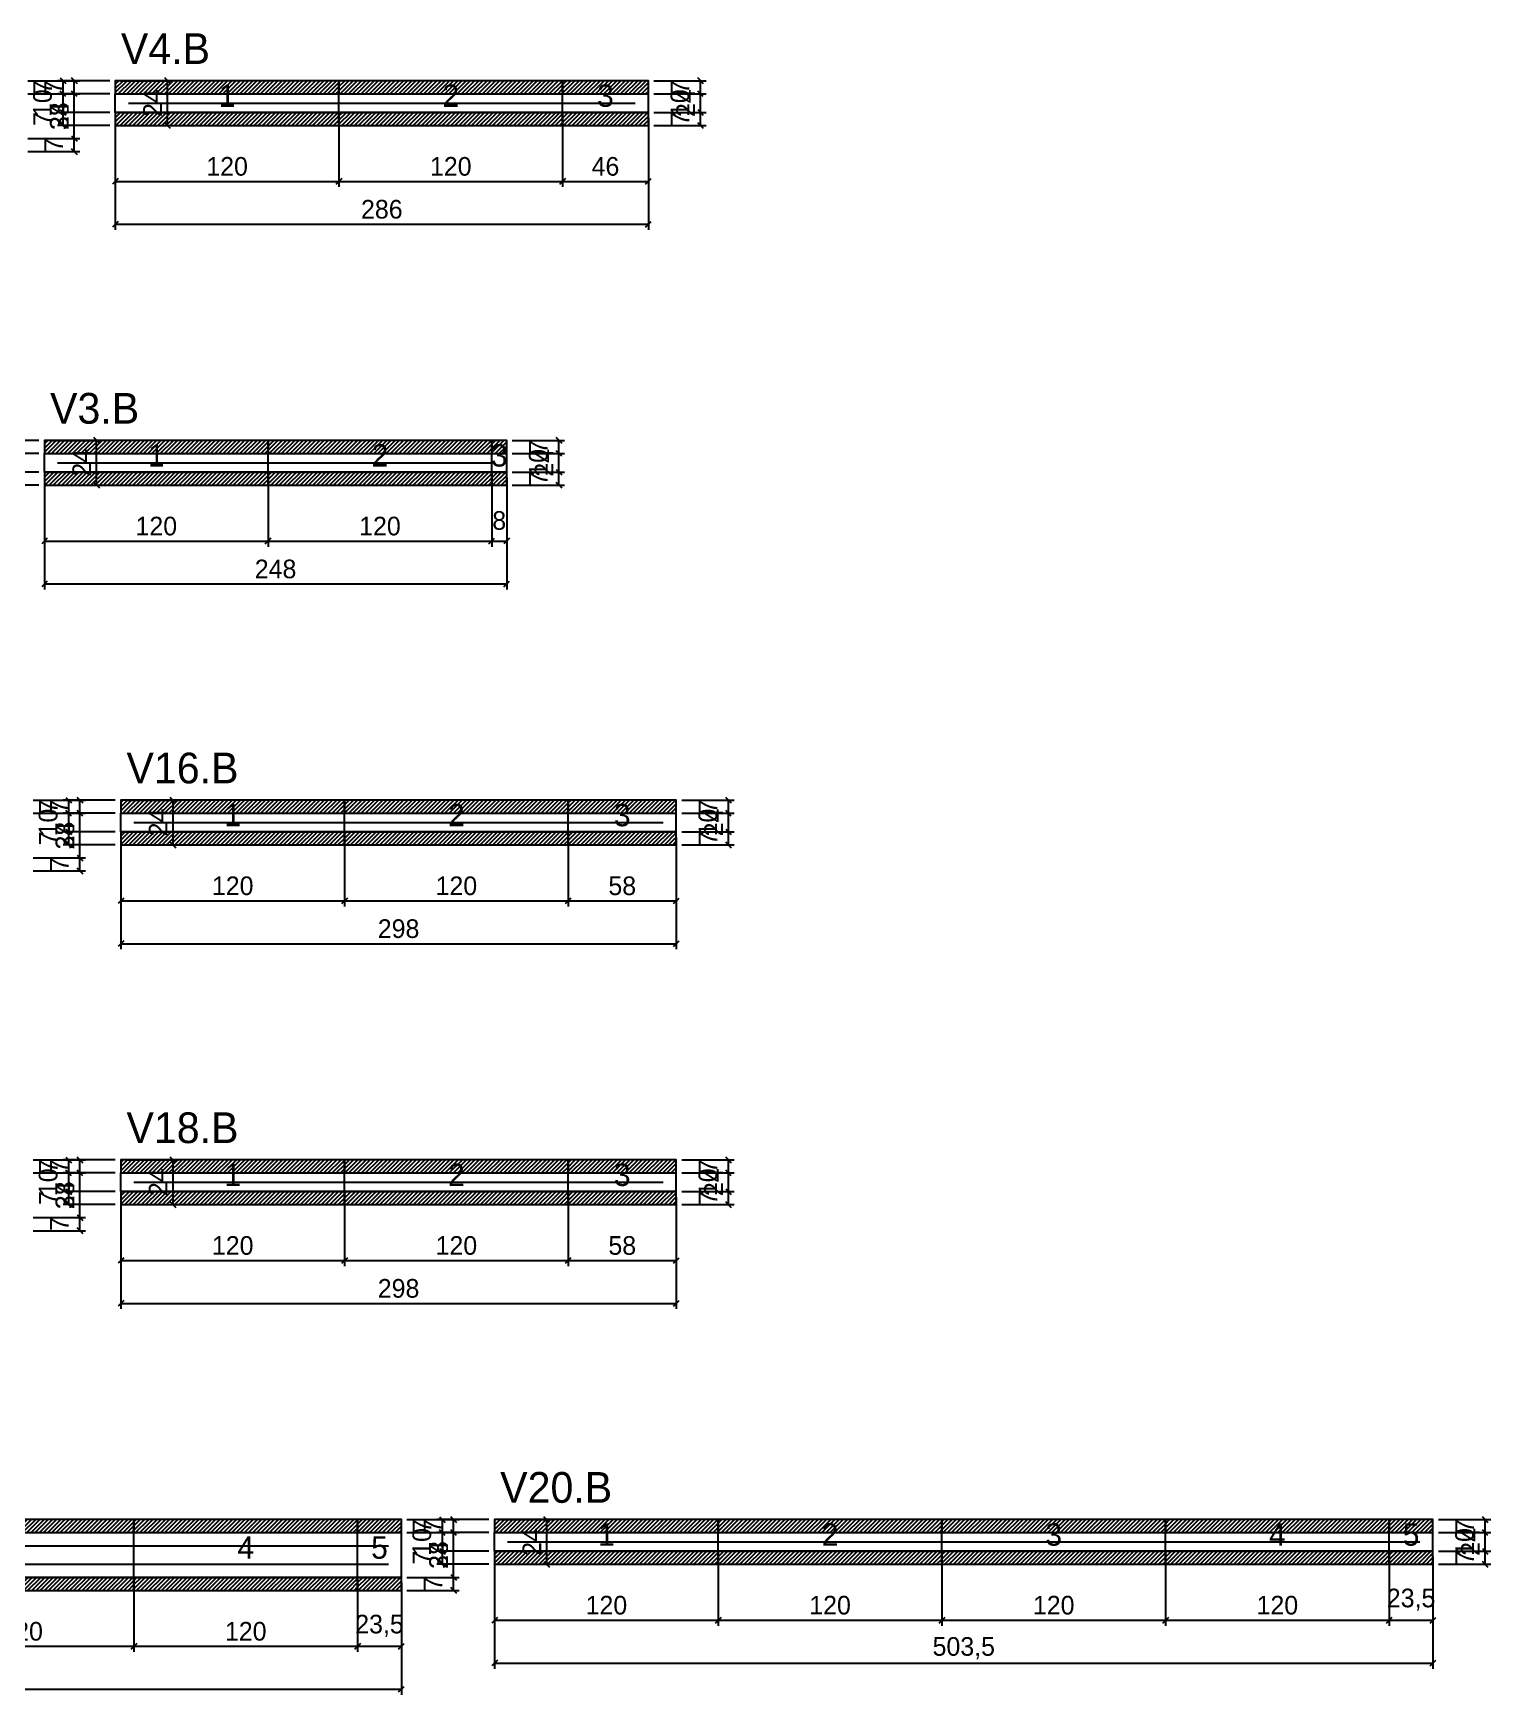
# Model space of a CAD drawing. Extents: x -9000 to 3070, y -7421 to 1250.
# Drawn here: x 503 to 1285, y -2982 to -2090 of the extents above; entities that cross this region are included whole.
import ezdxf
from ezdxf.enums import TextEntityAlignment as Align

# ---------------------------------------------------------------- set-up
doc = ezdxf.new("R2010")
doc.units = 0
for name, color, linetype in [('5', 5, 'Continuous'), ('COTA', 241, 'Continuous'), ('NOMENCLATURA', 7, 'Continuous'), ('Painéis', 200, 'Continuous'), ('SARR_2.2x5', 40, 'Continuous'), ('SARR_2.2x7', 40, 'Continuous'), ('SCO-___-LAJ', 224, 'Continuous')]:
    doc.layers.add(name, color=color, linetype=linetype)
doc.dimstyles.new('PAINEL', dxfattribs={"dimtxt": 10, "dimasz": 3, "dimexe": 3, "dimexo": 3, "dimgap": 3, "dimtad": 1, "dimblk": 'OBLIQUE', "dimblk1": 'OBLIQUE', "dimcen": 2.5, "dimclrd": 4, "dimclre": 4, "dimclrt": 240, "dimazin": 3, "dimtfac": 1, "dimtmove": 0, "dimatfit": 3})

# ---------------------------------------------------------------- blocks, each defined once
blk = doc.blocks.new('_OBLIQUE')
at = {"color": 0, "linetype": 'BYBLOCK'}
blk.add_line((-0.5, -0.5), (0.5, 0.5), dxfattribs=at)

msp = doc.modelspace()

# ---------------------------------------------------------------- hatches: boundary and pattern name
at = {"layer": 'COTA'}
h = msp.add_hatch(dxfattribs=at)
h.set_pattern_fill('ANSI31', scale=0.5)
h.paths.add_polyline_path([(547, -2123), (667, -2123), (667, -2116), (547, -2116)])
h = msp.add_hatch(dxfattribs=at)
h.set_pattern_fill('ANSI31', scale=0.5)
h.paths.add_polyline_path([(667, -2123), (787, -2123), (787, -2116), (667, -2116)])
h = msp.add_hatch(dxfattribs=at)
h.set_pattern_fill('ANSI31', scale=0.5)
h.paths.add_polyline_path([(787, -2123), (833, -2123), (833, -2116), (787, -2116)])
h = msp.add_hatch(dxfattribs=at)
h.set_pattern_fill('ANSI31', scale=0.5)
h.paths.add_polyline_path([(547, -2140), (667, -2140), (667, -2133), (547, -2133)])
h = msp.add_hatch(dxfattribs=at)
h.set_pattern_fill('ANSI31', scale=0.5)
h.paths.add_polyline_path([(667, -2140), (787, -2140), (787, -2133), (667, -2133)])
h = msp.add_hatch(dxfattribs=at)
h.set_pattern_fill('ANSI31', scale=0.5)
h.paths.add_polyline_path([(787, -2140), (833, -2140), (833, -2133), (787, -2133)])
h = msp.add_hatch(dxfattribs=at)
h.set_pattern_fill('ANSI31', scale=0.5)
h.paths.add_polyline_path([(509, -2316), (629, -2316), (629, -2309), (509, -2309)])
h = msp.add_hatch(dxfattribs=at)
h.set_pattern_fill('ANSI31', scale=0.5)
h.paths.add_polyline_path([(629, -2316), (749, -2316), (749, -2309), (629, -2309)])
h = msp.add_hatch(dxfattribs=at)
h.set_pattern_fill('ANSI31', scale=0.5)
h.paths.add_polyline_path([(749, -2316), (757, -2316), (757, -2309), (749, -2309)])
h = msp.add_hatch(dxfattribs=at)
h.set_pattern_fill('ANSI31', scale=0.5)
h.paths.add_polyline_path([(509, -2333), (629, -2333), (629, -2326), (509, -2326)])
h = msp.add_hatch(dxfattribs=at)
h.set_pattern_fill('ANSI31', scale=0.5)
h.paths.add_polyline_path([(629, -2333), (749, -2333), (749, -2326), (629, -2326)])
h = msp.add_hatch(dxfattribs=at)
h.set_pattern_fill('ANSI31', scale=0.5)
h.paths.add_polyline_path([(749, -2333), (757, -2333), (757, -2326), (749, -2326)])
h = msp.add_hatch(dxfattribs=at)
h.set_pattern_fill('ANSI31', scale=0.5)
h.paths.add_polyline_path([(550, -2509), (670, -2509), (670, -2502), (550, -2502)])
h = msp.add_hatch(dxfattribs=at)
h.set_pattern_fill('ANSI31', scale=0.5)
h.paths.add_polyline_path([(670, -2509), (790, -2509), (790, -2502), (670, -2502)])
h = msp.add_hatch(dxfattribs=at)
h.set_pattern_fill('ANSI31', scale=0.5)
h.paths.add_polyline_path([(790, -2509), (848, -2509), (848, -2502), (790, -2502)])
h = msp.add_hatch(dxfattribs=at)
h.set_pattern_fill('ANSI31', scale=0.5)
h.paths.add_polyline_path([(550, -2526), (670, -2526), (670, -2519), (550, -2519)])
h = msp.add_hatch(dxfattribs=at)
h.set_pattern_fill('ANSI31', scale=0.5)
h.paths.add_polyline_path([(670, -2526), (790, -2526), (790, -2519), (670, -2519)])
h = msp.add_hatch(dxfattribs=at)
h.set_pattern_fill('ANSI31', scale=0.5)
h.paths.add_polyline_path([(790, -2526), (848, -2526), (848, -2519), (790, -2519)])
h = msp.add_hatch(dxfattribs=at)
h.set_pattern_fill('ANSI31', scale=0.5)
h.paths.add_polyline_path([(550, -2702), (670, -2702), (670, -2695), (550, -2695)])
h = msp.add_hatch(dxfattribs=at)
h.set_pattern_fill('ANSI31', scale=0.5)
h.paths.add_polyline_path([(670, -2702), (790, -2702), (790, -2695), (670, -2695)])
h = msp.add_hatch(dxfattribs=at)
h.set_pattern_fill('ANSI31', scale=0.5)
h.paths.add_polyline_path([(790, -2702), (848, -2702), (848, -2695), (790, -2695)])
h = msp.add_hatch(dxfattribs=at)
h.set_pattern_fill('ANSI31', scale=0.5)
h.paths.add_polyline_path([(550, -2719), (670, -2719), (670, -2712), (550, -2712)])
h = msp.add_hatch(dxfattribs=at)
h.set_pattern_fill('ANSI31', scale=0.5)
h.paths.add_polyline_path([(670, -2719), (790, -2719), (790, -2712), (670, -2712)])
h = msp.add_hatch(dxfattribs=at)
h.set_pattern_fill('ANSI31', scale=0.5)
h.paths.add_polyline_path([(790, -2719), (848, -2719), (848, -2712), (790, -2712)])
h = msp.add_hatch(dxfattribs=at)
h.set_pattern_fill('ANSI31', scale=0.5)
h.paths.add_polyline_path([(437, -2895), (557, -2895), (557, -2888), (437, -2888)])
h = msp.add_hatch(dxfattribs=at)
h.set_pattern_fill('ANSI31', scale=0.5)
h.paths.add_polyline_path([(557, -2895), (677, -2895), (677, -2888), (557, -2888)])
h = msp.add_hatch(dxfattribs=at)
h.set_pattern_fill('ANSI31', scale=0.5)
h.paths.add_polyline_path([(677, -2895), (700.5, -2895), (700.5, -2888), (677, -2888)])
h = msp.add_hatch(dxfattribs=at)
h.set_pattern_fill('ANSI31', scale=0.5)
h.paths.add_polyline_path([(750.5, -2895), (870.5, -2895), (870.5, -2888), (750.5, -2888)])
h = msp.add_hatch(dxfattribs=at)
h.set_pattern_fill('ANSI31', scale=0.5)
h.paths.add_polyline_path([(870.5, -2895), (990.5, -2895), (990.5, -2888), (870.5, -2888)])
h = msp.add_hatch(dxfattribs=at)
h.set_pattern_fill('ANSI31', scale=0.5)
h.paths.add_polyline_path([(990.5, -2895), (1110.5, -2895), (1110.5, -2888), (990.5, -2888)])
h = msp.add_hatch(dxfattribs=at)
h.set_pattern_fill('ANSI31', scale=0.5)
h.paths.add_polyline_path([(1110.5, -2895), (1230.5, -2895), (1230.5, -2888), (1110.5, -2888)])
h = msp.add_hatch(dxfattribs=at)
h.set_pattern_fill('ANSI31', scale=0.5)
h.paths.add_polyline_path([(1230.5, -2895), (1254, -2895), (1254, -2888), (1230.5, -2888)])
h = msp.add_hatch(dxfattribs=at)
h.set_pattern_fill('ANSI31', scale=0.5)
h.paths.add_polyline_path([(750.5, -2912), (870.5, -2912), (870.5, -2905), (750.5, -2905)])
h = msp.add_hatch(dxfattribs=at)
h.set_pattern_fill('ANSI31', scale=0.5)
h.paths.add_polyline_path([(870.5, -2912), (990.5, -2912), (990.5, -2905), (870.5, -2905)])
h = msp.add_hatch(dxfattribs=at)
h.set_pattern_fill('ANSI31', scale=0.5)
h.paths.add_polyline_path([(990.5, -2912), (1110.5, -2912), (1110.5, -2905), (990.5, -2905)])
h = msp.add_hatch(dxfattribs=at)
h.set_pattern_fill('ANSI31', scale=0.5)
h.paths.add_polyline_path([(1110.5, -2912), (1230.5, -2912), (1230.5, -2905), (1110.5, -2905)])
h = msp.add_hatch(dxfattribs=at)
h.set_pattern_fill('ANSI31', scale=0.5)
h.paths.add_polyline_path([(1230.5, -2912), (1254, -2912), (1254, -2905), (1230.5, -2905)])
h = msp.add_hatch(dxfattribs=at)
h.set_pattern_fill('ANSI31', scale=0.5)
h.paths.add_polyline_path([(437, -2926), (557, -2926), (557, -2919), (437, -2919)])
h = msp.add_hatch(dxfattribs=at)
h.set_pattern_fill('ANSI31', scale=0.5)
h.paths.add_polyline_path([(557, -2926), (677, -2926), (677, -2919), (557, -2919)])
h = msp.add_hatch(dxfattribs=at)
h.set_pattern_fill('ANSI31', scale=0.5)
h.paths.add_polyline_path([(677, -2926), (700.5, -2926), (700.5, -2919), (677, -2919)])

# ---------------------------------------------------------------- linework, layer by layer
at = {"layer": 'Painéis'}
for p, q in [((547, -2123), (667, -2123)), ((547, -2133), (547, -2123)), ((667, -2133), (667, -2123)), ((667, -2133), (667, -2123)), ((667, -2123), (787, -2123)), ((667, -2133), (667, -2123)), ((787, -2133), (787, -2123)), ((787, -2133), (787, -2123)), ((787, -2123), (833, -2123)), ((787, -2133), (787, -2123)), ((833, -2133), (833, -2123)), ((547, -2133), (667, -2133)), ((667, -2133), (787, -2133)), ((787, -2133), (833, -2133)), ((509, -2316), (629, -2316)), ((509, -2326), (509, -2316)), ((629, -2326), (629, -2316)), ((629, -2326), (629, -2316)), ((629, -2316), (749, -2316)), ((629, -2326), (629, -2316)), ((749, -2326), (749, -2316)), ((749, -2326), (749, -2316)), ((749, -2316), (757, -2316)), ((749, -2326), (749, -2316)), ((757, -2326), (757, -2316)), ((509, -2326), (629, -2326)), ((629, -2326), (749, -2326)), ((749, -2326), (757, -2326)), ((550, -2509), (670, -2509)), ((550, -2519), (550, -2509)), ((670, -2519), (670, -2509)), ((670, -2519), (670, -2509)), ((670, -2509), (790, -2509)), ((670, -2519), (670, -2509)), ((790, -2519), (790, -2509)), ((790, -2519), (790, -2509)), ((790, -2509), (848, -2509)), ((790, -2519), (790, -2509)), ((848, -2519), (848, -2509)), ((550, -2519), (670, -2519)), ((670, -2519), (790, -2519)), ((790, -2519), (848, -2519)), ((550, -2702), (670, -2702)), ((550, -2712), (550, -2702)), ((670, -2712), (670, -2702)), ((670, -2712), (670, -2702)), ((670, -2702), (790, -2702)), ((670, -2712), (670, -2702)), ((790, -2712), (790, -2702)), ((790, -2712), (790, -2702)), ((790, -2702), (848, -2702)), ((790, -2712), (790, -2702)), ((848, -2712), (848, -2702)), ((550, -2712), (670, -2712)), ((670, -2712), (790, -2712)), ((790, -2712), (848, -2712)), ((437, -2895), (557, -2895)), ((557, -2919), (557, -2895)), ((557, -2919), (557, -2895)), ((557, -2895), (677, -2895)), ((557, -2919), (557, -2895)), ((677, -2919), (677, -2895)), ((677, -2919), (677, -2895)), ((677, -2895), (700.5, -2895)), ((677, -2919), (677, -2895)), ((700.5, -2919), (700.5, -2895)), ((750.5, -2895), (870.5, -2895)), ((750.5, -2905), (750.5, -2895)), ((870.5, -2905), (870.5, -2895)), ((870.5, -2905), (870.5, -2895)), ((870.5, -2895), (990.5, -2895)), ((870.5, -2905), (870.5, -2895)), ((990.5, -2905), (990.5, -2895)), ((990.5, -2905), (990.5, -2895)), ((990.5, -2895), (1110.5, -2895)), ((990.5, -2905), (990.5, -2895)), ((1110.5, -2905), (1110.5, -2895)), ((1110.5, -2905), (1110.5, -2895)), ((1110.5, -2895), (1230.5, -2895)), ((1110.5, -2905), (1110.5, -2895)), ((1230.5, -2905), (1230.5, -2895)), ((1230.5, -2905), (1230.5, -2895)), ((1230.5, -2895), (1254, -2895)), ((1230.5, -2905), (1230.5, -2895)), ((1254, -2905), (1254, -2895)), ((750.5, -2905), (870.5, -2905)), ((870.5, -2905), (990.5, -2905)), ((990.5, -2905), (1110.5, -2905)), ((1110.5, -2905), (1230.5, -2905)), ((1230.5, -2905), (1254, -2905)), ((437, -2919), (557, -2919)), ((557, -2919), (677, -2919)), ((677, -2919), (700.5, -2919))]:
    msp.add_line(p, q, dxfattribs=at)
at = {"layer": 'SARR_2.2x5'}
for points in [[(554, -2128), (667, -2128)], [(554, -2128), (667, -2128)], [(667, -2128), (787, -2128)], [(667, -2128), (787, -2128)], [(787, -2128), (826, -2128)], [(787, -2128), (826, -2128)], [(516, -2321), (629, -2321)], [(516, -2321), (629, -2321)], [(629, -2321), (749, -2321)], [(629, -2321), (749, -2321)], [(557, -2514), (670, -2514)], [(557, -2514), (670, -2514)], [(670, -2514), (790, -2514)], [(670, -2514), (790, -2514)], [(790, -2514), (841, -2514)], [(790, -2514), (841, -2514)], [(557, -2707), (670, -2707)], [(557, -2707), (670, -2707)], [(670, -2707), (790, -2707)], [(670, -2707), (790, -2707)], [(790, -2707), (841, -2707)], [(790, -2707), (841, -2707)], [(757.5, -2900), (870.5, -2900)], [(757.5, -2900), (870.5, -2900)], [(870.5, -2900), (990.5, -2900)], [(870.5, -2900), (990.5, -2900)], [(990.5, -2900), (1110.5, -2900)], [(990.5, -2900), (1110.5, -2900)], [(1110.5, -2900), (1230.5, -2900)], [(1110.5, -2900), (1230.5, -2900)], [(1230.5, -2900), (1247, -2900)], [(1230.5, -2900), (1247, -2900)]]:
    msp.add_lwpolyline(points, dxfattribs=at)
at = {"layer": 'SARR_2.2x7'}
for points in [[(437, -2902), (557, -2902)], [(437, -2902), (557, -2902)], [(557, -2902), (677, -2902)], [(557, -2902), (677, -2902)], [(677, -2902), (693.5, -2902)], [(677, -2902), (693.5, -2902)], [(437, -2912), (557, -2912)], [(437, -2912), (557, -2912)], [(557, -2912), (677, -2912)], [(557, -2912), (677, -2912)], [(677, -2912), (693.5, -2912)], [(677, -2912), (693.5, -2912)]]:
    msp.add_lwpolyline(points, dxfattribs=at)
at = {"layer": 'SCO-___-LAJ'}
for points in [[(547, -2123), (667, -2123), (667, -2116), (547, -2116)], [(667, -2123), (787, -2123), (787, -2116), (667, -2116)], [(787, -2123), (833, -2123), (833, -2116), (787, -2116)], [(547, -2140), (667, -2140), (667, -2133), (547, -2133)], [(667, -2140), (787, -2140), (787, -2133), (667, -2133)], [(787, -2140), (833, -2140), (833, -2133), (787, -2133)], [(509, -2316), (629, -2316), (629, -2309), (509, -2309)], [(629, -2316), (749, -2316), (749, -2309), (629, -2309)], [(749, -2316), (757, -2316), (757, -2309), (749, -2309)], [(509, -2333), (629, -2333), (629, -2326), (509, -2326)], [(629, -2333), (749, -2333), (749, -2326), (629, -2326)], [(749, -2333), (757, -2333), (757, -2326), (749, -2326)], [(550, -2509), (670, -2509), (670, -2502), (550, -2502)], [(670, -2509), (790, -2509), (790, -2502), (670, -2502)], [(790, -2509), (848, -2509), (848, -2502), (790, -2502)], [(550, -2526), (670, -2526), (670, -2519), (550, -2519)], [(670, -2526), (790, -2526), (790, -2519), (670, -2519)], [(790, -2526), (848, -2526), (848, -2519), (790, -2519)], [(550, -2702), (670, -2702), (670, -2695), (550, -2695)], [(670, -2702), (790, -2702), (790, -2695), (670, -2695)], [(790, -2702), (848, -2702), (848, -2695), (790, -2695)], [(550, -2719), (670, -2719), (670, -2712), (550, -2712)], [(670, -2719), (790, -2719), (790, -2712), (670, -2712)], [(790, -2719), (848, -2719), (848, -2712), (790, -2712)], [(437, -2895), (557, -2895), (557, -2888), (437, -2888)], [(557, -2895), (677, -2895), (677, -2888), (557, -2888)], [(677, -2895), (700.5, -2895), (700.5, -2888), (677, -2888)], [(750.5, -2895), (870.5, -2895), (870.5, -2888), (750.5, -2888)], [(870.5, -2895), (990.5, -2895), (990.5, -2888), (870.5, -2888)], [(990.5, -2895), (1110.5, -2895), (1110.5, -2888), (990.5, -2888)], [(1110.5, -2895), (1230.5, -2895), (1230.5, -2888), (1110.5, -2888)], [(1230.5, -2895), (1254, -2895), (1254, -2888), (1230.5, -2888)], [(750.5, -2912), (870.5, -2912), (870.5, -2905), (750.5, -2905)], [(870.5, -2912), (990.5, -2912), (990.5, -2905), (870.5, -2905)], [(990.5, -2912), (1110.5, -2912), (1110.5, -2905), (990.5, -2905)], [(1110.5, -2912), (1230.5, -2912), (1230.5, -2905), (1110.5, -2905)], [(1230.5, -2912), (1254, -2912), (1254, -2905), (1230.5, -2905)], [(437, -2926), (557, -2926), (557, -2919), (437, -2919)], [(557, -2926), (677, -2926), (677, -2919), (557, -2919)], [(677, -2926), (700.5, -2926), (700.5, -2919), (677, -2919)]]:
    msp.add_lwpolyline(points, close=True, dxfattribs=at)

# ---------------------------------------------------------------- texts
at = {"layer": '5'}
for s, p in [('1', (607, -2124)), ('2', (727, -2124)), ('3', (810, -2124)), ('1', (569, -2317)), ('2', (689, -2317)), ('3', (753, -2317)), ('1', (610, -2510)), ('2', (730, -2510)), ('3', (819, -2510)), ('1', (610, -2703)), ('2', (730, -2703)), ('3', (819, -2703)), ('4', (617, -2903)), ('5', (688.75, -2903)), ('1', (810.5, -2896)), ('2', (930.5, -2896)), ('3', (1050.5, -2896)), ('4', (1170.5, -2896)), ('5', (1242.25, -2896))]:
    msp.add_text(s, height=12, dxfattribs=at).set_placement(p, align=Align.MIDDLE_CENTER)
at = {"layer": 'NOMENCLATURA'}
for s, p in [('V4.B', (550, -2107)), ('V3.B', (512, -2300)), ('V16.B', (553, -2493)), ('V18.B', (553, -2686)), ('V20.B', (753.5, -2879))]:
    msp.add_text(s, height=16.5, dxfattribs=at).set_placement(p)

# ---------------------------------------------------------------- dimensions: what is measured, and where the dimension line sits
at = {"layer": 'COTA'}
for base, p1, p2 in [((525, -2154), (497, -2154), (497, -2116)), ((525, -2123), (497, -2123), (497, -2116)), ((525, -2147), (497, -2147), (497, -2123)), ((519, -2123), (547, -2123), (547, -2116)), ((519, -2133), (547, -2133), (547, -2123)), ((575, -2140), (547, -2140), (547, -2116)), ((861, -2140), (833, -2140), (833, -2116)), ((861, -2123), (833, -2123), (833, -2116)), ((861, -2133), (833, -2133), (833, -2123)), ((519, -2140), (547, -2140), (547, -2133)), ((861, -2140), (833, -2140), (833, -2133)), ((525, -2154), (497, -2154), (497, -2147)), ((481, -2316), (509, -2316), (509, -2309)), ((537, -2333), (509, -2333), (509, -2309)), ((785, -2333), (757, -2333), (757, -2309)), ((785, -2316), (757, -2316), (757, -2309)), ((481, -2326), (509, -2326), (509, -2316)), ((785, -2326), (757, -2326), (757, -2316)), ((481, -2333), (509, -2333), (509, -2326)), ((785, -2333), (757, -2333), (757, -2326)), ((528, -2540), (500, -2540), (500, -2502)), ((528, -2509), (500, -2509), (500, -2502)), ((522, -2509), (550, -2509), (550, -2502)), ((578, -2526), (550, -2526), (550, -2502)), ((876, -2526), (848, -2526), (848, -2502)), ((876, -2509), (848, -2509), (848, -2502)), ((528, -2533), (500, -2533), (500, -2509)), ((522, -2519), (550, -2519), (550, -2509)), ((876, -2519), (848, -2519), (848, -2509)), ((522, -2526), (550, -2526), (550, -2519)), ((876, -2526), (848, -2526), (848, -2519)), ((528, -2540), (500, -2540), (500, -2533)), ((528, -2733), (500, -2733), (500, -2695)), ((528, -2702), (500, -2702), (500, -2695)), ((528, -2726), (500, -2726), (500, -2702)), ((522, -2702), (550, -2702), (550, -2695)), ((522, -2712), (550, -2712), (550, -2702)), ((578, -2719), (550, -2719), (550, -2695)), ((876, -2719), (848, -2719), (848, -2695)), ((876, -2702), (848, -2702), (848, -2695)), ((876, -2712), (848, -2712), (848, -2702)), ((522, -2719), (550, -2719), (550, -2712)), ((876, -2719), (848, -2719), (848, -2712)), ((528, -2733), (500, -2733), (500, -2726)), ((728.5, -2926), (700.5, -2926), (700.5, -2888)), ((728.5, -2895), (700.5, -2895), (700.5, -2888)), ((722.5, -2895), (750.5, -2895), (750.5, -2888)), ((778.5, -2912), (750.5, -2912), (750.5, -2888)), ((1282, -2912), (1254, -2912), (1254, -2888)), ((1282, -2895), (1254, -2895), (1254, -2888)), ((728.5, -2919), (700.5, -2919), (700.5, -2895)), ((722.5, -2905), (750.5, -2905), (750.5, -2895)), ((1282, -2905), (1254, -2905), (1254, -2895)), ((722.5, -2912), (750.5, -2912), (750.5, -2905)), ((1282, -2912), (1254, -2912), (1254, -2905)), ((728.5, -2926), (700.5, -2926), (700.5, -2919))]:
    msp.add_linear_dim(base=base, p1=p1, p2=p2, angle=90, dimstyle='PAINEL', dxfattribs=at).render()
for base, p1, p2 in [((547, -2170), (547, -2133), (667, -2133)), ((547, -2193), (547, -2133), (833, -2133)), ((667, -2170), (667, -2133), (787, -2133)), ((787, -2170), (787, -2133), (833, -2133)), ((509, -2363), (509, -2326), (629, -2326)), ((509, -2386), (509, -2326), (757, -2326)), ((629, -2363), (629, -2326), (749, -2326)), ((749, -2363), (749, -2326), (757, -2326)), ((550, -2556), (550, -2519), (670, -2519)), ((550, -2579), (550, -2519), (848, -2519)), ((670, -2556), (670, -2519), (790, -2519)), ((790, -2556), (790, -2519), (848, -2519)), ((550, -2749), (550, -2712), (670, -2712)), ((550, -2772), (550, -2712), (848, -2712)), ((670, -2749), (670, -2712), (790, -2712)), ((790, -2749), (790, -2712), (848, -2712)), ((750.5, -2942), (750.5, -2905), (870.5, -2905)), ((750.5, -2965), (750.5, -2905), (1254, -2905)), ((870.5, -2942), (870.5, -2905), (990.5, -2905)), ((990.5, -2942), (990.5, -2905), (1110.5, -2905)), ((1110.5, -2942), (1110.5, -2905), (1230.5, -2905)), ((1230.5, -2942), (1230.5, -2905), (1254, -2905)), ((197, -2979), (197, -2919), (700.5, -2919)), ((437, -2956), (437, -2919), (557, -2919)), ((557, -2956), (557, -2919), (677, -2919)), ((677, -2956), (677, -2919), (700.5, -2919))]:
    msp.add_linear_dim(base=base, p1=p1, p2=p2, dimstyle='PAINEL', dxfattribs=at).render()

doc.saveas('drawing.dxf')
